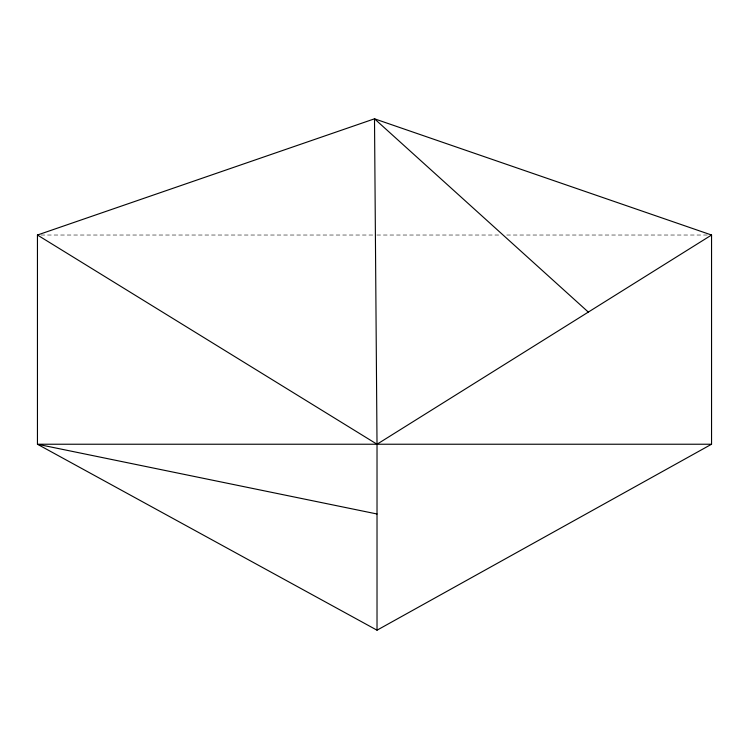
<?xml version="1.0" encoding="UTF-8"?>
<svg xmlns="http://www.w3.org/2000/svg" width="749" height="749" viewBox="0 0 749 749"><rect width="100%" height="100%" fill="white"/><g stroke="black" fill="none" stroke-linecap="round" stroke-linejoin="round"><path stroke-width="0.56" stroke-dasharray="3.75 2.81" d="M40.961 235.027L373.33 235.027M376.841 235.027L500.894 235.027M506.745 235.027L708.039 235.027"/><path stroke-width="1.12" d="M711.55 235.027L377.019 444.232L377.019 630.19L37.45 444.232L37.45 235.027L374.5 118.81L711.55 235.027L711.55 444.232L377.019 630.19M711.55 444.232L37.45 444.232L377.019 513.992M37.45 235.027L377.019 444.232L374.5 118.81L588.33 312.09"/></g></svg>
